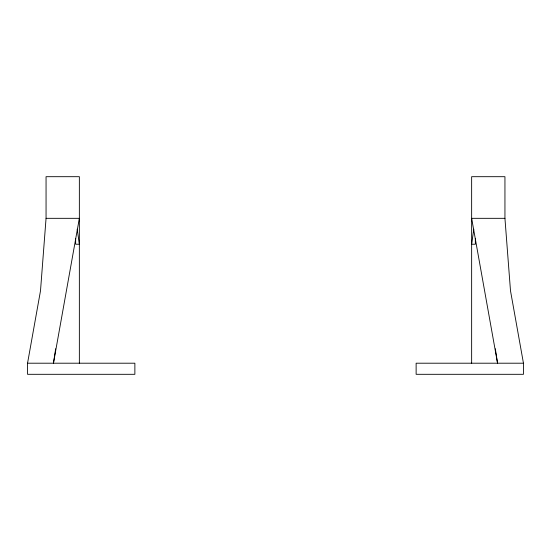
<?xml version="1.0" encoding="UTF-8"?>
<svg xmlns="http://www.w3.org/2000/svg" width="551" height="551" viewBox="0 0 551 551"><rect width="100%" height="100%" fill="white"/><g stroke="black" fill="none" stroke-linecap="round" stroke-linejoin="round"><path stroke-width="0.83" d="M523.45 363.205L416.129 363.205L416.129 374.308L523.45 374.308L523.45 363.205L510.495 290.763L504.943 218.327L471.642 218.327L497.546 363.205L497.587 361.49M79.358 363.205L79.358 176.692L46.057 176.692L46.057 218.327L40.505 290.763L27.55 363.205L27.55 374.308L134.871 374.308L134.871 363.205L27.55 363.205M473.791 229.188L471.642 244.231L475.341 244.231L475.341 238.376M53.413 361.49L53.454 363.205L55.665 348.804M53.454 363.205L79.358 218.327L46.057 218.327M495.335 348.804L497.546 363.205M77.209 229.188L79.358 244.231L75.659 244.231L75.659 238.376M504.943 218.327L504.943 176.692L471.642 176.692L471.642 363.205"/></g></svg>
